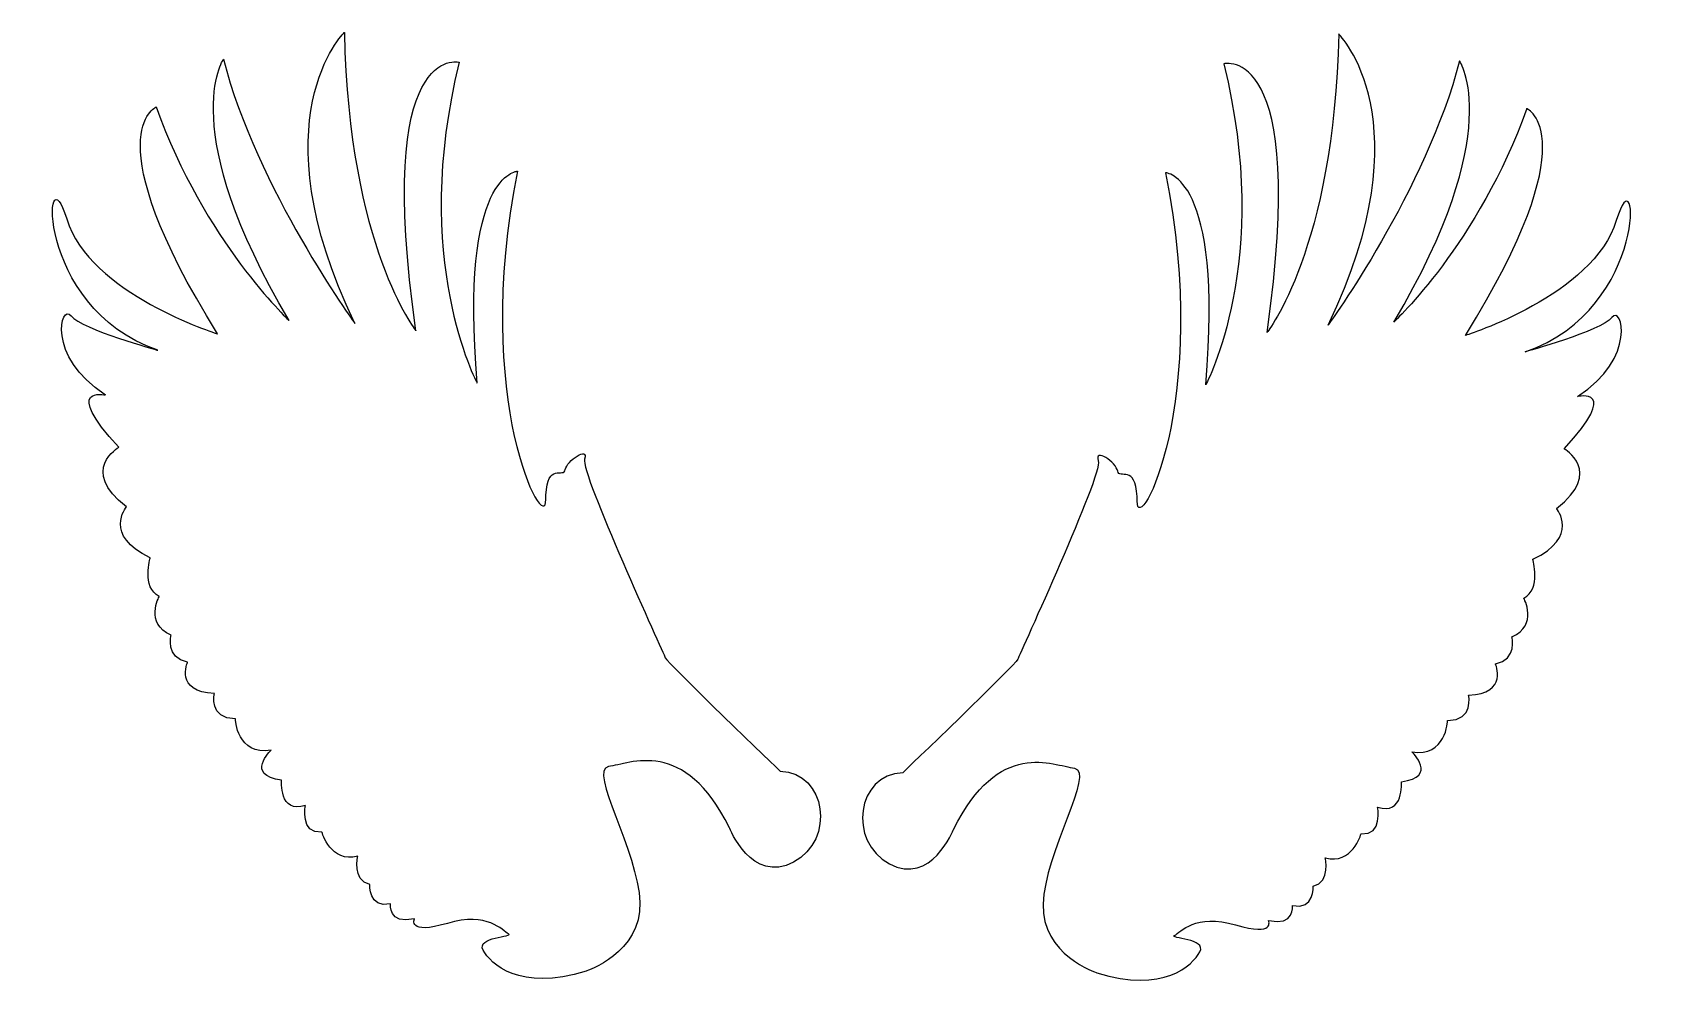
# Model space of a CAD drawing. Header units: centimetres. Extents: x -10.8 to 10.8, y -6.5 to 6.3.
import ezdxf

# ---------------------------------------------------------------- set-up
doc = ezdxf.new("R2010")
doc.units = ezdxf.units.CM
doc.header["$MEASUREMENT"] = 0
doc.layers.add('Camada 1', color=7, linetype='Continuous')

msp = doc.modelspace()

# ---------------------------------------------------------------- linework, layer by layer
at = {"layer": 'Camada 1'}
for points in [[(-0.81529, -3.5241), (-0.81529, -3.5241), (-2.32466, -2.07453), (-2.34453, -2.015), (-2.34453, -2.015), (-2.3644, -1.95528), (-3.4765, 0.44766), (-3.41697, 0.62641), (-3.41697, 0.62641), (-3.35736, 0.805), (-3.65544, 0.60646), (-3.67512, 0.4874), (-3.67512, 0.4874), (-3.69409, 0.37307), (-3.91425, 0.5876), (-3.93222, 0.14966), (-3.93222, 0.14966), (-3.93286, 0.13114), (-3.93323, 0.11137), (-3.93323, 0.09031), (-3.93323, 0.09031), (-3.93323, -0.42621), (-4.92645, 1.40103), (-4.31063, 4.45932), (-4.31063, 4.45932), (-4.31063, 4.45932), (-5.08522, 4.43937), (-4.84694, 1.63931), (-4.84694, 1.63931), (-4.84694, 1.63931), (-5.7406, 3.28761), (-5.08514, 5.90905), (-5.08514, 5.90905), (-5.08514, 5.90905), (-6.21719, 6.20687), (-5.66101, 2.33421), (-5.66101, 2.33421), (-5.66101, 2.33421), (-6.55477, 3.44639), (-6.6143, 6.30614), (-6.6143, 6.30614), (-6.6143, 6.30614), (-7.78609, 5.15422), (-6.47537, 2.43349), (-6.47537, 2.43349), (-6.47537, 2.43349), (-7.78617, 4.24094), (-8.22302, 5.94877), (-8.22302, 5.94877), (-8.22302, 5.94877), (-8.85852, 5.01537), (-7.34934, 2.47323), (-7.34934, 2.47323), (-7.34934, 2.47323), (-8.48112, 3.52569), (-9.1167, 5.31319), (-9.1167, 5.31319), (-9.1167, 5.31319), (-9.95083, 4.95566), (-8.30244, 2.29445), (-8.30244, 2.29445), (-8.30244, 2.29445), (-10.01056, 2.83076), (-10.30838, 3.82387), (-10.30838, 3.82387), (-10.6063, 4.8168), (-10.765, 2.65216), (-9.09683, 2.07611), (-9.09683, 2.07611), (-9.09683, 2.07611), (-10.10963, 2.35398), (-10.24875, 2.53273), (-10.24875, 2.53273), (-10.38787, 2.71151), (-10.58641, 1.9966), (-9.79192, 1.48027), (-9.79192, 1.48027), (-9.79192, 1.48027), (-10.38784, 1.61928), (-9.61317, 0.78518), (-9.61317, 0.78518), (-9.61317, 0.78518), (-10.14937, 0.48734), (-9.51398, -0.00902), (-9.51398, -0.00902), (-9.51398, -0.00902), (-9.83159, -0.38653), (-9.19608, -0.68453), (-9.19608, -0.68453), (-9.19608, -0.68453), (-9.31522, -1.08164), (-9.0771, -1.20089), (-9.0771, -1.20089), (-9.0771, -1.20089), (-9.27564, -1.55824), (-8.91811, -1.71722), (-8.91811, -1.71722), (-8.91811, -1.71722), (-8.99751, -2.01488), (-8.6997, -2.07459), (-8.6997, -2.07459), (-8.6997, -2.07459), (-8.87837, -2.4717), (-8.34225, -2.49165), (-8.34225, -2.49165), (-8.34225, -2.49165), (-8.42165, -2.82923), (-8.06412, -2.82923), (-8.06412, -2.82923), (-8.06412, -2.82923), (-8.04425, -3.32561), (-7.58753, -3.24632), (-7.58753, -3.24632), (-7.58753, -3.24632), (-7.94488, -3.58409), (-7.44841, -3.64359), (-7.44841, -3.64359), (-7.44841, -3.64359), (-7.48826, -4.10023), (-7.13072, -3.98117), (-7.13072, -3.98117), (-7.13072, -3.98117), (-7.21012, -4.35849), (-6.91231, -4.33854), (-6.91231, -4.33854), (-6.91231, -4.33854), (-6.79325, -4.75579), (-6.43561, -4.65652), (-6.43561, -4.65652), (-6.43561, -4.65652), (-6.51501, -4.97413), (-6.27681, -5.03384), (-6.27681, -5.03384), (-6.27681, -5.03384), (-6.2966, -5.35145), (-5.99876, -5.29194), (-5.99876, -5.29194), (-5.99876, -5.29194), (-6.03842, -5.57018), (-5.68105, -5.49067), (-5.68105, -5.49067), (-5.68105, -5.49067), (-5.78032, -5.709), (-5.24401, -5.55002), (-5.24401, -5.55002), (-4.70781, -5.3914), (-4.50924, -5.64948), (-4.42986, -5.6894), (-4.42986, -5.6894), (-4.35038, -5.7288), (-4.86661, -5.7288), (-4.76734, -5.90773), (-4.76734, -5.90773), (-4.66807, -6.08632), (-4.29075, -6.46365), (-3.39717, -6.1856), (-3.39717, -6.1856), (-3.39717, -6.1856), (-2.66232, -5.9475), (-2.68219, -5.27218), (-2.68219, -5.27218), (-2.70198, -4.59702), (-3.37722, -3.50445), (-3.09925, -3.46489), (-3.09925, -3.46489), (-2.82131, -3.42512), (-2.08645, -3.06759), (-1.49042, -4.27922), (-1.49042, -4.27922), (-1.49042, -4.27922), (-1.1926, -5.03384), (-0.63669, -4.73586), (-0.63669, -4.73586), (-0.08062, -4.4379), (-0.19968, -3.54424), (-0.81529, -3.5241)], [(0.81542, -3.54585), (0.81542, -3.54585), (2.32489, -2.0963), (2.34469, -2.03677), (2.34469, -2.03677), (2.36443, -1.97687), (3.4766, 0.42605), (3.41707, 0.60483), (3.41707, 0.60483), (3.35754, 0.78342), (3.65541, 0.58485), (3.6752, 0.46582), (3.6752, 0.46582), (3.69406, 0.35147), (3.91436, 0.56599), (3.93219, 0.12805), (3.93219, 0.12805), (3.9329, 0.10953), (3.93343, 0.08976), (3.93343, 0.0687), (3.93343, 0.0687), (3.93343, -0.44782), (4.92638, 1.37923), (4.31078, 4.43774), (4.31078, 4.43774), (4.31078, 4.43774), (5.08535, 4.41795), (4.84688, 1.61773), (4.84688, 1.61773), (4.84688, 1.61773), (5.74056, 3.26603), (5.08538, 5.88731), (5.08538, 5.88731), (5.08538, 5.88731), (6.21714, 6.18531), (5.66146, 2.31268), (5.66146, 2.31268), (5.66146, 2.31268), (6.55475, 3.42504), (6.61462, 6.28461), (6.61462, 6.28461), (6.61462, 6.28461), (7.78596, 5.13267), (6.47524, 2.41196), (6.47524, 2.41196), (6.47524, 2.41196), (7.78596, 4.21943), (8.223, 5.92727), (8.223, 5.92727), (8.223, 5.92727), (8.85856, 4.99387), (7.34932, 2.45173), (7.34932, 2.45173), (7.34932, 2.45173), (8.48145, 3.50419), (9.11703, 5.29169), (9.11703, 5.29169), (9.11703, 5.29169), (9.95084, 4.93416), (8.30251, 2.27295), (8.30251, 2.27295), (8.30251, 2.27295), (10.01053, 2.80926), (10.30834, 3.80219), (10.30834, 3.80219), (10.60637, 4.79512), (10.76517, 2.63048), (9.09689, 2.05462), (9.09689, 2.05462), (9.09689, 2.05462), (10.10979, 2.33249), (10.24881, 2.51126), (10.24881, 2.51126), (10.38788, 2.6902), (10.58658, 1.97513), (9.79219, 1.4588), (9.79219, 1.4588), (9.79219, 1.4588), (10.38787, 1.59781), (9.61323, 0.76369), (9.61323, 0.76369), (9.61323, 0.76369), (10.14973, 0.46569), (9.51417, -0.0307), (9.51417, -0.0307), (9.51417, -0.0307), (9.83178, -0.40802), (9.19635, -0.70602), (9.19635, -0.70602), (9.19635, -0.70602), (9.31557, -1.10332), (9.07713, -1.22238), (9.07713, -1.22238), (9.07713, -1.22238), (9.27583, -1.57973), (8.91827, -1.73853), (8.91827, -1.73853), (8.91827, -1.73853), (8.99759, -2.03637), (8.69994, -2.09609), (8.69994, -2.09609), (8.69994, -2.09609), (8.87853, -2.49339), (8.34222, -2.51315), (8.34222, -2.51315), (8.34222, -2.51315), (8.42191, -2.85092), (8.06435, -2.85092), (8.06435, -2.85092), (8.06435, -2.85092), (8.0444, -3.3473), (7.58778, -3.2678), (7.58778, -3.2678), (7.58778, -3.2678), (7.94491, -3.60557), (7.44871, -3.6651), (7.44871, -3.6651), (7.44871, -3.6651), (7.48829, -4.12193), (7.13073, -4.00287), (7.13073, -4.00287), (7.13073, -4.00287), (7.21021, -4.38001), (6.91224, -4.36024), (6.91224, -4.36024), (6.91224, -4.36024), (6.79318, -4.7773), (6.43562, -4.67803), (6.43562, -4.67803), (6.43562, -4.67803), (6.5151, -4.99582), (6.27661, -5.05535), (6.27661, -5.05535), (6.27661, -5.05535), (6.29661, -5.37296), (5.99874, -5.31342), (5.99874, -5.31342), (5.99874, -5.31342), (6.03853, -5.59166), (5.68098, -5.51218), (5.68098, -5.51218), (5.68098, -5.51218), (5.78041, -5.7307), (5.2441, -5.57153), (5.2441, -5.57153), (4.70779, -5.41291), (4.50927, -5.67099), (4.42979, -5.71073), (4.42979, -5.71073), (4.35026, -5.75047), (4.86683, -5.75047), (4.76756, -5.92925), (4.76756, -5.92925), (4.66829, -6.10784), (4.29075, -6.48535), (3.3971, -6.20712), (3.3971, -6.20712), (3.3971, -6.20712), (2.6624, -5.96884), (2.68201, -5.2937), (2.68201, -5.2937), (2.70201, -4.61854), (3.37715, -3.52597), (3.0991, -3.48641), (3.0991, -3.48641), (2.82108, -3.44664), (2.08641, -3.0893), (1.49072, -4.30056), (1.49072, -4.30056), (1.49072, -4.30056), (1.19275, -5.05536), (0.63667, -4.75755), (0.63667, -4.75755), (0.08054, -4.45951), (0.1996, -3.56564), (0.81542, -3.54585)]]:
    msp.add_open_spline(points, degree=3, knots=[0, 0, 0, 0, 0.02222222, 0.02222222, 0.02222222, 0.02222222, 0.04444444, 0.04444444, 0.04444444, 0.04444444, 0.06666667, 0.06666667, 0.06666667, 0.06666667, 0.08888889, 0.08888889, 0.08888889, 0.08888889, 0.11111111, 0.11111111, 0.11111111, 0.11111111, 0.13333333, 0.13333333, 0.13333333, 0.13333333, 0.15555556, 0.15555556, 0.15555556, 0.15555556, 0.17777778, 0.17777778, 0.17777778, 0.17777778, 0.2, 0.2, 0.2, 0.2, 0.22222222, 0.22222222, 0.22222222, 0.22222222, 0.24444444, 0.24444444, 0.24444444, 0.24444444, 0.26666667, 0.26666667, 0.26666667, 0.26666667, 0.28888889, 0.28888889, 0.28888889, 0.28888889, 0.31111111, 0.31111111, 0.31111111, 0.31111111, 0.33333333, 0.33333333, 0.33333333, 0.33333333, 0.35555556, 0.35555556, 0.35555556, 0.35555556, 0.37777778, 0.37777778, 0.37777778, 0.37777778, 0.4, 0.4, 0.4, 0.4, 0.42222222, 0.42222222, 0.42222222, 0.42222222, 0.44444444, 0.44444444, 0.44444444, 0.44444444, 0.46666667, 0.46666667, 0.46666667, 0.46666667, 0.48888889, 0.48888889, 0.48888889, 0.48888889, 0.51111111, 0.51111111, 0.51111111, 0.51111111, 0.53333333, 0.53333333, 0.53333333, 0.53333333, 0.55555556, 0.55555556, 0.55555556, 0.55555556, 0.57777778, 0.57777778, 0.57777778, 0.57777778, 0.6, 0.6, 0.6, 0.6, 0.62222222, 0.62222222, 0.62222222, 0.62222222, 0.64444444, 0.64444444, 0.64444444, 0.64444444, 0.66666667, 0.66666667, 0.66666667, 0.66666667, 0.68888889, 0.68888889, 0.68888889, 0.68888889, 0.71111111, 0.71111111, 0.71111111, 0.71111111, 0.73333333, 0.73333333, 0.73333333, 0.73333333, 0.75555556, 0.75555556, 0.75555556, 0.75555556, 0.77777778, 0.77777778, 0.77777778, 0.77777778, 0.8, 0.8, 0.8, 0.8, 0.82222222, 0.82222222, 0.82222222, 0.82222222, 0.84444444, 0.84444444, 0.84444444, 0.84444444, 0.86666667, 0.86666667, 0.86666667, 0.86666667, 0.88888889, 0.88888889, 0.88888889, 0.88888889, 0.91111111, 0.91111111, 0.91111111, 0.91111111, 0.93333333, 0.93333333, 0.93333333, 0.93333333, 0.95555556, 0.95555556, 0.95555556, 0.95555556, 1, 1, 1, 1], dxfattribs=at)

doc.saveas('drawing.dxf')
